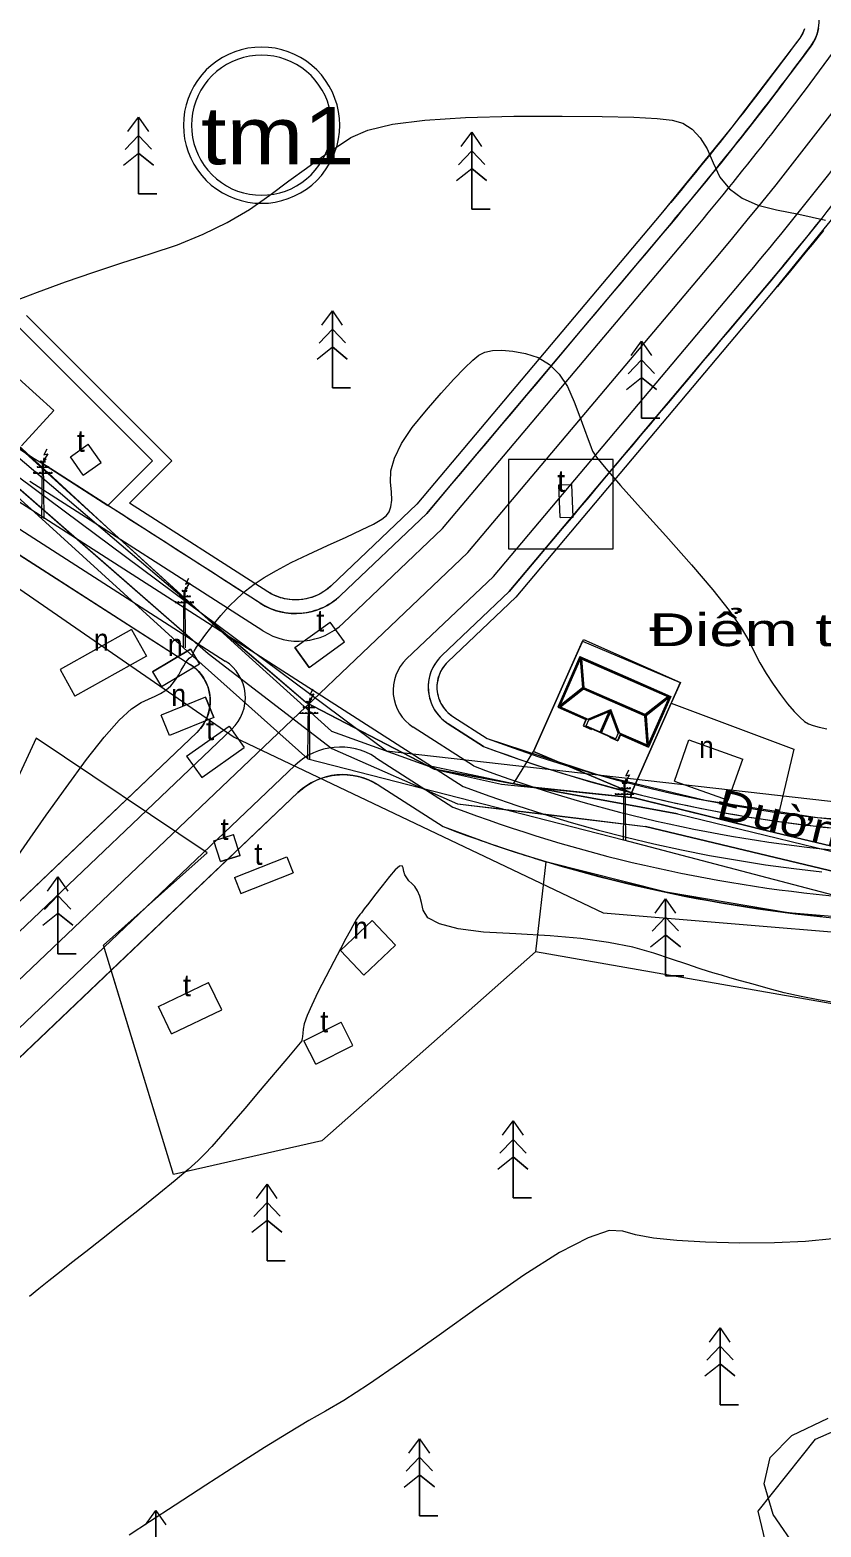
# Model space of a CAD drawing. Header units: metres. Extents: x 532950 to 537618, y 1849954 to 1853119.
# Drawn here: x 535056.1 to 535237.7, y 1850868.3 to 1851212.1 of the extents above; entities that cross this region are included whole.
import ezdxf

# ---------------------------------------------------------------- set-up
doc = ezdxf.new("R2010")
doc.units = ezdxf.units.M
doc.header["$LTSCALE"] = 3.1
for name, color, linetype, lineweight in [('11', 7, 'Continuous', 13), ('4', 7, 'Continuous', 13), ('46', 7, 'Continuous', 13), ('48', 7, 'Continuous', 13), ('50', 7, 'Continuous', 13), ('52', 7, 'Continuous', 13), ('53', 7, 'Continuous', 13), ('55', 7, 'Continuous', 13), ('58', 7, 'Continuous', 13), ('9', 7, 'Continuous', 13)]:
    doc.layers.add(name, color=color, linetype=linetype, lineweight=lineweight)

msp = doc.modelspace()

# ---------------------------------------------------------------- linework, layer by layer
at = {"layer": '11'}
for points in [[(534823.39, 1850833.58), (534838.91, 1850839.19), (534854.22, 1850845.33), (534869.33, 1850851.97), (534884.2, 1850859.12), (534898.83, 1850866.77), (534913.19, 1850874.9), (534927.26, 1850883.51), (534941.05, 1850892.59), (534954.51, 1850902.12), (534967.65, 1850912.1), (535156.65, 1851092.1), (535214.08, 1851160.32), (535217.45, 1851164.34), (535220.78, 1851168.38), (535224.09, 1851172.44), (535227.37, 1851176.53), (535230.62, 1851180.63), (535233.85, 1851184.76), (535237.05, 1851188.9), (535240.22, 1851193.07)], [(535053.34, 1851103.96), (535155.57, 1851038.37), (535161.69, 1851036.12), (535167.86, 1851033.99), (535174.08, 1851031.98), (535180.33, 1851030.1), (535186.61, 1851028.34), (535192.93, 1851026.7), (535199.28, 1851025.19), (535205.66, 1851023.81), (535212.07, 1851022.55)], [(535212.07, 1851022.55), (535218.5, 1851021.42), (535224.95, 1851020.41), (535231.42, 1851019.54), (535237.91, 1851018.79)]]:
    msp.add_lwpolyline(points, dxfattribs=at)
at = {"layer": '4'}
for points in [[(535233.89, 1851212.38), (535233.69, 1851211.8), (535233.45, 1851211.25), (535233.16, 1851210.72), (535232.82, 1851210.22), (535217.21, 1851189.74), (535200.94, 1851169.77), (535144.88, 1851103.18), (535125.25, 1851084.48), (535124.46, 1851083.79), (535123.6, 1851083.17), (535122.7, 1851082.63), (535121.75, 1851082.18), (535120.77, 1851081.8), (535119.76, 1851081.52), (535118.72, 1851081.33), (535117.67, 1851081.23), (535116.62, 1851081.22), (535115.57, 1851081.31), (535114.54, 1851081.49), (535113.52, 1851081.76), (535112.53, 1851082.12), (535111.58, 1851082.56), (535110.67, 1851083.09), (535078.98, 1851103.42), (535088.7, 1851113.14), (535055.34, 1851146.5)], [(535233.82, 1851212.16), (535233.67, 1851211.75), (535233.49, 1851211.34), (535233.29, 1851210.96), (535233.07, 1851210.58), (535232.82, 1851210.22), (535231.77, 1851208.79), (535230.71, 1851207.36), (535229.64, 1851205.94), (535228.58, 1851204.52), (535227.51, 1851203.1), (535226.44, 1851201.68), (535225.37, 1851200.27), (535224.29, 1851198.86), (535223.21, 1851197.45), (535222.12, 1851196.04), (535221.04, 1851194.63)], [(535221.04, 1851194.63), (535219.95, 1851193.23), (535218.85, 1851191.83), (535217.76, 1851190.43), (535216.66, 1851189.04), (535215.55, 1851187.65), (535214.45, 1851186.26), (535213.34, 1851184.87), (535212.23, 1851183.48), (535211.11, 1851182.1), (535209.99, 1851180.72), (535208.87, 1851179.34), (535207.75, 1851177.97), (535206.62, 1851176.59), (535205.49, 1851175.22), (535204.36, 1851173.86), (535203.22, 1851172.49), (535202.08, 1851171.13), (535200.94, 1851169.77), (535144.88, 1851103.18), (535125.25, 1851084.48), (535124.85, 1851084.12), (535124.43, 1851083.77), (535123.99, 1851083.44), (535123.54, 1851083.13), (535123.08, 1851082.85), (535122.61, 1851082.58), (535122.12, 1851082.34), (535121.62, 1851082.12), (535121.11, 1851081.92), (535120.6, 1851081.75), (535120.07, 1851081.6), (535119.54, 1851081.47), (535119.01, 1851081.37), (535118.47, 1851081.3), (535117.93, 1851081.24), (535117.38, 1851081.22), (535116.84, 1851081.21), (535116.3, 1851081.24), (535115.75, 1851081.29), (535115.21, 1851081.36), (535114.68, 1851081.46), (535114.15, 1851081.58), (535113.62, 1851081.72), (535113.11, 1851081.89), (535112.6, 1851082.09), (535112.1, 1851082.31), (535111.61, 1851082.55), (535111.13, 1851082.81), (535110.67, 1851083.09), (535078.98, 1851103.42), (535088.7, 1851113.14), (535055.34, 1851146.5)], [(535245.35, 1851175.05), (535226.36, 1851151.61), (535167.6, 1851081.81), (535152.01, 1851066.97), (535151.53, 1851066.47), (535151.1, 1851065.94), (535150.71, 1851065.36), (535150.38, 1851064.76), (535150.1, 1851064.13), (535149.87, 1851063.48), (535149.7, 1851062.81), (535149.59, 1851062.13), (535149.53, 1851061.45), (535149.54, 1851060.76), (535149.6, 1851060.07), (535149.73, 1851059.39), (535149.91, 1851058.73), (535150.15, 1851058.08), (535150.44, 1851057.46), (535150.79, 1851056.86), (535151.19, 1851056.3), (535151.63, 1851055.77), (535152.12, 1851055.28), (535152.64, 1851054.84), (535153.21, 1851054.44), (535161.09, 1851049.38), (535185.82, 1851041.27), (535211.12, 1851035.2), (535236.84, 1851031.23), (535262.8, 1851029.37)], [(535238.25, 1851166.07), (535236.94, 1851164.45), (535235.63, 1851162.83), (535234.32, 1851161.22), (535233, 1851159.61), (535231.68, 1851158), (535230.36, 1851156.4), (535229.03, 1851154.8), (535227.69, 1851153.2), (535226.36, 1851151.61), (535167.6, 1851081.81), (535152.01, 1851066.97), (535151.66, 1851066.61), (535151.33, 1851066.24), (535151.03, 1851065.84), (535150.75, 1851065.43), (535150.5, 1851064.99), (535150.27, 1851064.55), (535150.08, 1851064.09), (535149.91, 1851063.62), (535149.77, 1851063.14)], [(535149.77, 1851063.14), (535149.67, 1851062.65), (535149.59, 1851062.16), (535149.54, 1851061.66), (535149.53, 1851061.16), (535149.54, 1851060.66), (535149.59, 1851060.17), (535149.67, 1851059.67), (535149.78, 1851059.19), (535149.92, 1851058.71), (535150.09, 1851058.24), (535150.29, 1851057.78), (535150.51, 1851057.33), (535150.76, 1851056.9), (535151.04, 1851056.49), (535151.35, 1851056.09), (535151.68, 1851055.72), (535152.03, 1851055.36), (535152.4, 1851055.03), (535152.8, 1851054.72), (535153.21, 1851054.44), (535161.09, 1851049.38), (535167, 1851047.24), (535172.95, 1851045.21), (535178.93, 1851043.3), (535184.95, 1851041.51), (535191.01, 1851039.84), (535197.1, 1851038.29), (535203.22, 1851036.86), (535209.36, 1851035.55), (535215.53, 1851034.36), (535221.73, 1851033.3), (535227.94, 1851032.36), (535234.17, 1851031.54), (535240.41, 1851030.84)]]:
    msp.add_lwpolyline(points, dxfattribs=at)
at = {"layer": '46'}
for points in [[(535258.51, 1851007.01), (535230.16, 1851009.36), (535202.12, 1851014.08), (535174.56, 1851021.11), (535172.13, 1851000.4)], [(535172.13, 1851000.4), (535123.09, 1850957), (535089.02, 1850949.25), (535074.77, 1850996.17), (534976.18, 1850902.27), (534948.26, 1850881.77), (534919.01, 1850863.24), (534918.27, 1850862.76), (534917.57, 1850862.22), (534916.93, 1850861.62), (534916.34, 1850860.97), (534915.81, 1850860.26), (534915.35, 1850859.52), (534914.95, 1850858.73), (534914.62, 1850857.92), (534914.37, 1850857.07), (534914.19, 1850856.21), (534914.09, 1850855.34), (534914.07, 1850854.46), (534914.12, 1850853.58), (534914.25, 1850852.71), (534914.45, 1850851.85), (534914.73, 1850851.02)]]:
    msp.add_lwpolyline(points, dxfattribs=at)
at = {"layer": '48'}
msp.add_lwpolyline([(536135.62, 1851789.72), (535515.37, 1851926.72), (535258.5, 1851965.9), (535022.43, 1852017.88), (534680.95, 1852158.73), (534430.5, 1852265), (534355.97, 1852086.4), (534346.16, 1851984.65), (534462.32, 1851750.84), (534498.61, 1851623.52), (534531.7, 1851526.54), (534597.02, 1851432.26), (534785.89, 1851296.54), (534919.77, 1851224.01), (534977.2, 1851164.91), (535024.78, 1851103.67), (535103, 1851049.67), (535187.68, 1851009.38), (535275.9, 1851002), (535384.77, 1851022.15), (535615.71, 1851282.83), (535719.74, 1851373.89), (535864.1, 1851423.04), (536000.85, 1851463.59)], dxfattribs=at)
at = {"layer": '50'}
for points in [[(535058.72, 1851112.69), (535074, 1851102.88), (535084.26, 1851113.14), (535053.23, 1851144.17), (535038.32, 1851128.68), (535044.64, 1851124.34), (535054.69, 1851115.22), (535056.69, 1851113.93)], [(535150.93, 1851029.17), (535162.67, 1851024.93), (535174.56, 1851021.11), (535172.13, 1851000.4), (535123.09, 1850957), (535089.02, 1850949.25), (535074.77, 1850996.17), (535117.6, 1851036.96), (535118.6, 1851037.83), (535119.68, 1851038.61), (535120.82, 1851039.3), (535122.02, 1851039.88), (535123.27, 1851040.35), (535124.55, 1851040.71), (535125.86, 1851040.95), (535127.18, 1851041.08), (535128.51, 1851041.09), (535129.84, 1851040.98), (535131.15, 1851040.75), (535132.44, 1851040.41), (535133.69, 1851039.95), (535134.89, 1851039.39), (535136.04, 1851038.72)]]:
    msp.add_lwpolyline(points, close=True, dxfattribs=at)
msp.add_lwpolyline([(535047.94, 1851095.24), (535092.89, 1851066.41), (535093.59, 1851065.91), (535094.25, 1851065.36), (535094.86, 1851064.75), (535095.41, 1851064.09), (535095.91, 1851063.38), (535096.34, 1851062.64), (535096.71, 1851061.86), (535097.01, 1851061.05), (535097.24, 1851060.22), (535097.39, 1851059.37), (535097.47, 1851058.51), (535097.48, 1851057.65), (535097.41, 1851056.79), (535097.27, 1851055.94), (535097.06, 1851055.11), (535096.78, 1851054.3), (535096.43, 1851053.51), (535096.01, 1851052.76), (535095.52, 1851052.04), (535094.98, 1851051.37), (535094.38, 1851050.75), (535078.36, 1851035.49), (534984.17, 1850945.79)], dxfattribs=at)
at = {"layer": '52'}
for p, q in [((535150.82, 1851097.59), (535207.17, 1851164.53)), ((535109.58, 1851074.12), (535056.1, 1851108.43)), ((535050.58, 1851099.5), (535100.95, 1851067.18)), ((535128.02, 1851075.88), (535150.82, 1851097.59)), ((534962.41, 1850918.16), (535102.44, 1851051.52)), ((535157.94, 1851043.09), (535144.07, 1851051.99)), ((535135.44, 1851045.05), (535153.19, 1851033.66)), ((534972.9, 1850906.05), (535117, 1851043.29))]:
    msp.add_line(p, q, dxfattribs=at)
msp.add_lwpolyline([(535142.57, 1851067.65), (535162.49, 1851086.61), (535221, 1851156.11)], dxfattribs=at)
for centre, radius, start, end in [((534591.35, 1851682.98), 805, 319.90607, 324.01268), ((534612.83, 1851668.13), 795, 319.90607, 324.41274), ((535117.68, 1851086.74), 15, 237.3167, 313.6028), ((535149.47, 1851060.41), 10, 133.6028, 237.3167), ((535095.55, 1851058.76), 10, 313.6028, 57.3167), ((535127.34, 1851032.42), 15, 57.3167, 133.6028), ((535272.46, 1851346.89), 324.67, 249.3456, 282.3306), ((535272.46, 1851346.89), 335.17, 249.155, 280.5218)]:
    msp.add_arc(centre, radius, start, end, dxfattribs=at)
at = {"layer": '53'}
for p, q in [((535147.17, 1851101.02), (535203.34, 1851167.75)), ((535108.97, 1851080.45), (535058.72, 1851112.69)), ((535127.42, 1851082.21), (535147.17, 1851101.02)), ((535047.94, 1851095.24), (535092.89, 1851066.41)), ((534959.14, 1850921.95), (535094.38, 1851050.75)), ((535160.19, 1851047.58), (535152.13, 1851052.76)), ((534976.18, 1850902.27), (535117.6, 1851036.96)), ((535136.04, 1851038.72), (535150.93, 1851029.17))]:
    msp.add_line(p, q, dxfattribs=at)
for points in [[(535237.99, 1851168.94), (535236.69, 1851167.32), (535235.39, 1851165.71), (535234.08, 1851164.09), (535232.77, 1851162.48), (535231.46, 1851160.88), (535230.14, 1851159.27), (535228.82, 1851157.67), (535227.49, 1851156.08), (535226.16, 1851154.48), (535224.83, 1851152.89), (535222.82, 1851150.52), (535220.8, 1851148.11), (535218.78, 1851145.71), (535216.75, 1851143.3), (535214.73, 1851140.9), (535212.7, 1851138.49), (535210.68, 1851136.09), (535208.65, 1851133.68), (535206.63, 1851131.28), (535204.6, 1851128.87), (535202.58, 1851126.47)], [(535150.63, 1851068.42), (535166.14, 1851083.18), (535224.83, 1851152.89)], [(535202.58, 1851126.47), (535200.56, 1851124.06), (535198.53, 1851121.66), (535196.51, 1851119.25), (535194.48, 1851116.85), (535192.46, 1851114.45), (535190.43, 1851112.04), (535188.41, 1851109.64), (535186.38, 1851107.23), (535184.36, 1851104.83), (535182.33, 1851102.42), (535180.31, 1851100.02), (535178.29, 1851097.61), (535176.26, 1851095.21), (535174.24, 1851092.8), (535172.21, 1851090.4), (535170.19, 1851087.99), (535168.16, 1851085.59), (535166.14, 1851083.18), (535150.63, 1851068.42), (535150.19, 1851067.97), (535149.78, 1851067.5), (535149.4, 1851067.01), (535149.06, 1851066.49), (535148.74, 1851065.95), (535148.46, 1851065.39), (535148.22, 1851064.82), (535148.01, 1851064.23), (535147.83, 1851063.63), (535147.7, 1851063.02), (535147.6, 1851062.4), (535147.55, 1851061.78), (535147.53, 1851061.16), (535147.55, 1851060.53), (535147.61, 1851059.91), (535147.71, 1851059.3), (535147.84, 1851058.69), (535148.02, 1851058.09), (535148.23, 1851057.5), (535148.47, 1851056.93), (535148.76, 1851056.37), (535149.07, 1851055.83), (535149.42, 1851055.32), (535149.8, 1851054.82), (535150.22, 1851054.35), (535150.66, 1851053.91), (535151.12, 1851053.5), (535151.61, 1851053.11), (535152.13, 1851052.76), (535160.19, 1851047.58), (535166.14, 1851045.42), (535172.13, 1851043.37), (535178.16, 1851041.45), (535184.23, 1851039.64), (535190.33, 1851037.95), (535196.46, 1851036.39), (535202.63, 1851034.94), (535208.82, 1851033.62), (535215.03, 1851032.42), (535221.27, 1851031.35), (535227.53, 1851030.4), (535233.8, 1851029.57), (535240.09, 1851028.87)]]:
    msp.add_lwpolyline(points, dxfattribs=at)
for centre, radius, start, end in [((535227.3, 1851214.29), 10, 323.61, 69.5885), ((534591.35, 1851682.98), 800, 319.90607, 323.61004), ((534612.83, 1851668.13), 800, 319.90607, 324.21662), ((535104.47, 1851189.9), 89.75, 208.1625, 239.3559), ((535117.07, 1851093.07), 15, 237.3167, 313.6028), ((535157.53, 1851061.18), 10, 133.6028, 237.3167), ((535087.49, 1851057.99), 10, 313.6028, 57.3167), ((535272.46, 1851346.89), 319.67, 249.4397, 282.3431), ((535127.94, 1851026.1), 15, 57.3167, 133.6028), ((535272.46, 1851346.89), 340.17, 249.0674, 280.0876)]:
    msp.add_arc(centre, radius, start, end, dxfattribs=at)
at = {"layer": '55'}
for p, q in [((535081.02, 1851192.09), (535081.02, 1851174.42)), ((535077.96, 1851184.65), (535081.02, 1851187.85)), ((535084, 1851184.71), (535081.02, 1851187.85)), ((535157.52, 1851188.59), (535157.52, 1851170.92)), ((535077.54, 1851181.02), (535081.02, 1851183.8)), ((535084.43, 1851181.03), (535081.02, 1851183.8)), ((535154.46, 1851181.15), (535157.52, 1851184.35)), ((535160.5, 1851181.21), (535157.52, 1851184.35)), ((535154.04, 1851177.52), (535157.52, 1851180.3)), ((535160.93, 1851177.53), (535157.52, 1851180.3)), ((535081.02, 1851174.42), (535085.22, 1851174.42)), ((535157.52, 1851170.92), (535161.72, 1851170.92)), ((535125.52, 1851147.59), (535125.52, 1851129.92)), ((535122.46, 1851140.15), (535125.52, 1851143.35)), ((535128.5, 1851140.21), (535125.52, 1851143.35)), ((535196.52, 1851140.59), (535196.52, 1851122.92)), ((535122.04, 1851136.52), (535125.52, 1851139.3)), ((535128.93, 1851136.53), (535125.52, 1851139.3)), ((535193.46, 1851133.15), (535196.52, 1851136.35)), ((535199.5, 1851133.21), (535196.52, 1851136.35)), ((535061.55, 1851124.7), (535053.49, 1851132.06)), ((535125.52, 1851129.92), (535129.72, 1851129.92)), ((535193.04, 1851129.52), (535196.52, 1851132.3)), ((535199.93, 1851129.53), (535196.52, 1851132.3)), ((535054.13, 1851116.58), (535061.55, 1851124.7)), ((535196.52, 1851122.92), (535200.72, 1851122.92)), ((535065.38, 1851114.1), (535069.47, 1851116.97)), ((535072.44, 1851112.73), (535069.47, 1851116.97)), ((535058.55, 1851112.9), (535059.63, 1851112.9)), ((535059.24, 1851113.22), (535059.39, 1851113.83)), ((535068.35, 1851109.86), (535065.38, 1851114.1)), ((535068.35, 1851109.86), (535065.38, 1851114.1)), ((535068.35, 1851109.86), (535072.44, 1851112.73)), ((535056.92, 1851110.32), (535061.2, 1851110.32)), ((535057.73, 1851111.66), (535060.44, 1851111.66)), ((535177.53, 1851107.63), (535180.53, 1851107.74)), ((535177.79, 1851100.15), (535177.53, 1851107.63)), ((535180.79, 1851100.25), (535180.53, 1851107.74)), ((535091.33, 1851070.18), (535058.82, 1851099.85)), ((535177.79, 1851100.15), (535180.79, 1851100.25)), ((535090.24, 1851081.99), (535092.96, 1851081.99)), ((535091.06, 1851083.23), (535092.14, 1851083.23)), ((535091.75, 1851083.55), (535091.9, 1851084.16)), ((535089.43, 1851080.65), (535093.71, 1851080.65)), ((535079.44, 1851074.44), (535063.01, 1851065.25)), ((535079.44, 1851074.44), (535063.01, 1851065.25)), ((535079.44, 1851074.44), (535082.86, 1851068.33)), ((535116.92, 1851070.27), (535125.04, 1851076.12)), ((535128.31, 1851071.57), (535125.04, 1851076.12)), ((535120.2, 1851065.73), (535128.31, 1851071.57)), ((535182.92, 1851071.74), (535171.7, 1851046.43)), ((535082.86, 1851068.33), (535066.43, 1851059.14)), ((535084.23, 1851064.71), (535092.98, 1851069.92)), ((535092.98, 1851069.92), (535084.23, 1851064.71)), ((535091.33, 1851070.18), (535119.87, 1851044.72)), ((535092.98, 1851069.92), (535095.03, 1851066.49)), ((535097.03, 1851068.93), (535125.37, 1851047.07)), ((535116.92, 1851070.27), (535120.2, 1851065.73)), ((535120.2, 1851065.73), (535116.92, 1851070.27)), ((535182.35, 1851068.2), (535177.25, 1851056.56)), ((535182.39, 1851068.1), (535177.36, 1851056.6)), ((535182.51, 1851067.79), (535177.66, 1851056.72)), ((535182.35, 1851068.2), (535192.78, 1851063.64)), ((535182.39, 1851068.1), (535192.75, 1851063.57)), ((535182.43, 1851067.62), (535182.95, 1851061)), ((535182.55, 1851067.77), (535183.14, 1851060.92)), ((535182.73, 1851067.69), (535183.27, 1851061.03)), ((535063.01, 1851065.25), (535066.43, 1851059.14)), ((535084.23, 1851064.71), (535086.28, 1851061.27)), ((535095.03, 1851066.49), (535086.28, 1851061.27)), ((535183.14, 1851060.92), (535177.7, 1851056.7)), ((535182.95, 1851061), (535177.74, 1851056.89)), ((535183.14, 1851060.75), (535177.89, 1851056.62)), ((535197.33, 1851054.71), (535183.14, 1851060.92)), ((535197.2, 1851054.6), (535183.14, 1851060.75)), ((535197.33, 1851054.88), (535183.27, 1851061.03)), ((535192.75, 1851063.57), (535203.11, 1851059.03)), ((535192.78, 1851063.64), (535203.22, 1851059.07)), ((535096.41, 1851058.88), (535086.21, 1851054.76)), ((535096.41, 1851058.88), (535098.31, 1851054.19)), ((535098.31, 1851054.19), (535096.41, 1851058.88)), ((535119.6, 1851057.78), (535120.68, 1851057.78)), ((535120.29, 1851058.09), (535120.44, 1851058.7)), ((535202.58, 1851059.01), (535197.33, 1851054.88)), ((535202.77, 1851058.93), (535197.33, 1851054.71)), ((535202.73, 1851058.74), (535197.52, 1851054.63)), ((535202.81, 1851058.91), (535197.96, 1851047.84)), ((535203.11, 1851059.03), (535198.08, 1851047.53)), ((535203.22, 1851059.07), (535198.12, 1851047.43)), ((535088.11, 1851050.07), (535086.21, 1851054.76)), ((535098.31, 1851054.19), (535088.11, 1851050.07)), ((535117.97, 1851055.2), (535122.25, 1851055.2)), ((535118.78, 1851056.53), (535121.5, 1851056.53)), ((535177.25, 1851056.56), (535183.71, 1851053.73)), ((535177.36, 1851056.6), (535183.82, 1851053.77)), ((535177.66, 1851056.72), (535184.41, 1851053.77)), ((535183.82, 1851053.77), (535183.19, 1851052.35)), ((535184.41, 1851053.77), (535183.72, 1851052.21)), ((535184.2, 1851053.86), (535189.48, 1851056.08)), ((535184.32, 1851053.57), (535189.09, 1851055.58)), ((535184.41, 1851053.77), (535189.38, 1851055.86)), ((535187.02, 1851050.85), (535189.09, 1851055.58)), ((535187.13, 1851050.72), (535189.38, 1851055.86)), ((535187.3, 1851050.73), (535189.37, 1851055.46)), ((535191.13, 1851050.59), (535189.37, 1851055.46)), ((535191.22, 1851050.79), (535189.38, 1851055.86)), ((535191.42, 1851050.7), (535189.48, 1851056.08)), ((535197.2, 1851054.6), (535197.74, 1851047.94)), ((535197.33, 1851054.71), (535197.92, 1851047.86)), ((535197.52, 1851054.63), (535198.04, 1851048.01)), ((535092.06, 1851045.3), (535101.82, 1851052.2)), ((535092.06, 1851045.3), (535101.82, 1851052.2)), ((535101.82, 1851052.2), (535105.29, 1851047.3)), ((535183.71, 1851053.73), (535183.09, 1851052.31)), ((535183.09, 1851052.31), (535185.01, 1851051.47)), ((535183.19, 1851052.35), (535184.97, 1851051.58)), ((535183.72, 1851052.21), (535190.54, 1851049.23)), ((535183.75, 1851052.28), (535190.57, 1851049.3)), ((535185, 1851051.65), (535184.97, 1851051.58)), ((535185.07, 1851051.62), (535185.01, 1851051.47)), ((535191.22, 1851050.79), (535190.54, 1851049.23)), ((535191.62, 1851050.36), (535191, 1851048.94)), ((535191.22, 1851050.79), (535197.96, 1851047.84)), ((535191.62, 1851050.36), (535198.08, 1851047.53)), ((535095.52, 1851040.4), (535105.29, 1851047.3)), ((535189.19, 1851049.82), (535189.13, 1851049.67)), ((535189.13, 1851049.67), (535191.04, 1851048.84)), ((535189.26, 1851049.79), (535189.23, 1851049.71)), ((535189.23, 1851049.71), (535191, 1851048.94)), ((535191.66, 1851050.26), (535191.04, 1851048.84)), ((535191.66, 1851050.26), (535198.12, 1851047.43)), ((535204.03, 1851039.63), (535207.39, 1851049.05)), ((535207.39, 1851049.05), (535219.76, 1851044.63)), ((535092.06, 1851045.3), (535095.52, 1851040.4)), ((535119.87, 1851044.72), (535192.35, 1851026.12)), ((535171.73, 1851046.42), (535194.18, 1851036.9)), ((535216.4, 1851035.22), (535219.76, 1851044.63)), ((535192.77, 1851039.49), (535192.93, 1851040.1)), ((535190.46, 1851036.59), (535194.74, 1851036.59)), ((535191.27, 1851037.93), (535193.98, 1851037.93)), ((535192.08, 1851039.17), (535193.17, 1851039.17)), ((535204.03, 1851039.63), (535216.4, 1851035.22)), ((535204.03, 1851039.63), (535216.4, 1851035.22)), ((535154.21, 1851034.38), (535197.43, 1851029.21)), ((535098.34, 1851025.89), (535102.84, 1851027.32)), ((535104.36, 1851022.55), (535102.84, 1851027.32)), ((535099.86, 1851021.12), (535098.34, 1851025.89)), ((535104.36, 1851022.55), (535099.86, 1851021.12)), ((535099.86, 1851021.12), (535104.36, 1851022.55)), ((535103.03, 1851017.5), (535115.04, 1851022.23)), ((535103.03, 1851017.5), (535115.04, 1851022.23)), ((535115.04, 1851022.23), (535116.51, 1851018.51)), ((535062.52, 1851017.59), (535062.52, 1850999.92)), ((535103.03, 1851017.5), (535104.49, 1851013.78)), ((535104.49, 1851013.78), (535116.51, 1851018.51)), ((535059.46, 1851010.15), (535062.52, 1851013.35)), ((535065.5, 1851010.21), (535062.52, 1851013.35)), ((535202.02, 1851012.59), (535202.02, 1850994.92)), ((535059.04, 1851006.52), (535062.52, 1851009.3)), ((535065.93, 1851006.53), (535062.52, 1851009.3)), ((535127.41, 1851000.73), (535134.68, 1851007.59)), ((535134.68, 1851007.59), (535140.03, 1851001.91)), ((535140.03, 1851001.91), (535134.68, 1851007.59)), ((535198.96, 1851005.15), (535202.02, 1851008.35)), ((535205, 1851005.21), (535202.02, 1851008.35)), ((535198.54, 1851001.52), (535202.02, 1851004.3)), ((535205.43, 1851001.53), (535202.02, 1851004.3)), ((535062.52, 1850999.92), (535066.72, 1850999.92)), ((535132.76, 1850995.05), (535127.41, 1851000.73)), ((535132.76, 1850995.05), (535140.03, 1851001.91)), ((535085.59, 1850987.86), (535097.1, 1850993.38)), ((535100.12, 1850987.07), (535097.1, 1850993.38)), ((535202.02, 1850994.92), (535206.22, 1850994.92)), ((535088.61, 1850981.55), (535085.59, 1850987.86)), ((535088.61, 1850981.55), (535100.12, 1850987.07)), ((535119, 1850979.96), (535127.52, 1850984.25)), ((535130.22, 1850978.9), (535127.52, 1850984.25)), ((535121.7, 1850974.6), (535119, 1850979.96)), ((535121.7, 1850974.6), (535130.22, 1850978.9)), ((535167.02, 1850961.59), (535167.02, 1850943.92)), ((535163.96, 1850954.15), (535167.02, 1850957.35)), ((535170, 1850954.21), (535167.02, 1850957.35)), ((535163.54, 1850950.52), (535167.02, 1850953.3)), ((535170.43, 1850950.53), (535167.02, 1850953.3)), ((535110.52, 1850947.09), (535110.52, 1850929.42)), ((535167.02, 1850943.92), (535171.22, 1850943.92)), ((535107.46, 1850939.65), (535110.52, 1850942.85)), ((535113.5, 1850939.71), (535110.52, 1850942.85)), ((535107.04, 1850936.02), (535110.52, 1850938.8)), ((535113.93, 1850936.03), (535110.52, 1850938.8)), ((535110.52, 1850929.42), (535114.72, 1850929.42)), ((535214.52, 1850914.09), (535214.52, 1850896.42)), ((535211.46, 1850906.65), (535214.52, 1850909.85)), ((535217.5, 1850906.71), (535214.52, 1850909.85)), ((535211.04, 1850903.02), (535214.52, 1850905.8)), ((535217.93, 1850903.03), (535214.52, 1850905.8)), ((535214.52, 1850896.42), (535218.72, 1850896.42)), ((535145.52, 1850888.59), (535145.52, 1850870.92)), ((535142.46, 1850881.15), (535145.52, 1850884.35)), ((535148.5, 1850881.21), (535145.52, 1850884.35)), ((535142.04, 1850877.52), (535145.52, 1850880.3)), ((535148.93, 1850877.53), (535145.52, 1850880.3)), ((535085.02, 1850872.09), (535085.02, 1850854.42)), ((535145.52, 1850870.92), (535149.72, 1850870.92))]:
    msp.add_line(p, q, dxfattribs=at)
for points in [[(534435.03, 1852302.36), (534325.72, 1852049.19), (534353.84, 1851932.14), (534451.76, 1851760.49), (534494.46, 1851609.32), (534521.83, 1851454.43), (534874.06, 1851297.73), (534980.01, 1851227.29), (535025.25, 1851130.42), (535137.96, 1851046.53), (535351.9, 1851022.3), (535580.64, 1851242.44), (535635.18, 1851288.02), (535713.41, 1851370.26), (536002.4, 1851411.83), (536158.14, 1851571.22), (536125.75, 1851798.92), (536134.25, 1851845.92), (534499.31, 1852312.5)], [(535058.61, 1851112.91), (535058.61, 1851113.11), (535058.7, 1851113.11), (535058.7, 1851112.91)], [(535059.45, 1851112.91), (535059.45, 1851113.11), (535059.54, 1851113.11), (535059.54, 1851112.91)], [(535165.98, 1851107.92), (535165.98, 1851092.92), (535189.98, 1851092.92), (535189.98, 1851113.42), (535165.98, 1851113.42)], [(535057, 1851110.32), (535057, 1851110.52), (535057.09, 1851110.52), (535057.09, 1851110.32)], [(535057.59, 1851110.32), (535057.59, 1851110.52), (535057.68, 1851110.52), (535057.68, 1851110.32)], [(535057.81, 1851111.66), (535057.81, 1851111.86), (535057.9, 1851111.86), (535057.9, 1851111.66)], [(535058.4, 1851111.66), (535058.4, 1851111.86), (535058.49, 1851111.86), (535058.49, 1851111.66)], [(535058.4, 1851110.32), (535058.4, 1851110.52), (535058.49, 1851110.52), (535058.49, 1851110.32)], [(535059.66, 1851111.67), (535059.66, 1851111.87), (535059.75, 1851111.87), (535059.75, 1851111.67)], [(535059.66, 1851110.33), (535059.66, 1851110.53), (535059.75, 1851110.53), (535059.75, 1851110.33)], [(535060.25, 1851111.66), (535060.25, 1851111.86), (535060.34, 1851111.86), (535060.34, 1851111.66)], [(535060.41, 1851110.33), (535060.41, 1851110.53), (535060.5, 1851110.53), (535060.5, 1851110.33)], [(535061, 1851110.32), (535061, 1851110.52), (535061.09, 1851110.52), (535061.09, 1851110.32)], [(535090.32, 1851081.98), (535090.32, 1851082.18), (535090.41, 1851082.18), (535090.41, 1851081.98)], [(535090.91, 1851081.98), (535090.91, 1851082.18), (535091, 1851082.18), (535091, 1851081.98)], [(535091.12, 1851083.24), (535091.12, 1851083.44), (535091.21, 1851083.44), (535091.21, 1851083.24)], [(535091.96, 1851083.24), (535091.96, 1851083.44), (535092.05, 1851083.44), (535092.05, 1851083.24)], [(535092.17, 1851082), (535092.17, 1851082.2), (535092.26, 1851082.2), (535092.26, 1851082)], [(535092.76, 1851081.98), (535092.76, 1851082.18), (535092.85, 1851082.18), (535092.85, 1851081.98)], [(535089.51, 1851080.65), (535089.51, 1851080.85), (535089.6, 1851080.85), (535089.6, 1851080.65)], [(535090.1, 1851080.65), (535090.1, 1851080.85), (535090.19, 1851080.85), (535090.19, 1851080.65)], [(535090.91, 1851080.65), (535090.91, 1851080.85), (535091, 1851080.85), (535091, 1851080.65)], [(535092.17, 1851080.66), (535092.17, 1851080.86), (535092.26, 1851080.86), (535092.26, 1851080.66)], [(535092.93, 1851080.66), (535092.93, 1851080.86), (535093.01, 1851080.86), (535093.01, 1851080.66)], [(535093.52, 1851080.65), (535093.52, 1851080.85), (535093.6, 1851080.85), (535093.6, 1851080.65)], [(535194.18, 1851036.9), (535194.07, 1851035.87), (535171.42, 1851038.2), (535167.11, 1851039), (535171.73, 1851046.42), (535183.14, 1851072.1), (535205.41, 1851062.24), (535203.3, 1851057.49)], [(535119.66, 1851057.79), (535119.66, 1851057.99), (535119.75, 1851057.99), (535119.75, 1851057.79)], [(535120.5, 1851057.79), (535120.5, 1851057.99), (535120.59, 1851057.99), (535120.59, 1851057.79)], [(535193.98, 1851035.88), (535194.18, 1851036.9), (535203.3, 1851057.49), (535231.48, 1851046.92), (535226.94, 1851027.81), (535212.96, 1851031.26), (535194.82, 1851035.8)], [(535118.05, 1851055.19), (535118.05, 1851055.39), (535118.14, 1851055.39), (535118.14, 1851055.19)], [(535118.64, 1851055.19), (535118.64, 1851055.39), (535118.73, 1851055.39), (535118.73, 1851055.19)], [(535118.86, 1851056.53), (535118.86, 1851056.73), (535118.95, 1851056.73), (535118.95, 1851056.53)], [(535119.45, 1851056.53), (535119.45, 1851056.73), (535119.54, 1851056.73), (535119.54, 1851056.53)], [(535119.45, 1851055.19), (535119.45, 1851055.39), (535119.54, 1851055.39), (535119.54, 1851055.19)], [(535120.71, 1851056.54), (535120.71, 1851056.74), (535120.8, 1851056.74), (535120.8, 1851056.54)], [(535120.71, 1851055.21), (535120.71, 1851055.41), (535120.8, 1851055.41), (535120.8, 1851055.21)], [(535121.3, 1851056.53), (535121.3, 1851056.73), (535121.39, 1851056.73), (535121.39, 1851056.53)], [(535121.46, 1851055.21), (535121.46, 1851055.41), (535121.55, 1851055.41), (535121.55, 1851055.21)], [(535122.05, 1851055.19), (535122.05, 1851055.39), (535122.14, 1851055.39), (535122.14, 1851055.19)], [(535190.53, 1851036.59), (535190.53, 1851036.79), (535190.62, 1851036.79), (535190.62, 1851036.59)], [(535191.12, 1851036.59), (535191.12, 1851036.79), (535191.21, 1851036.79), (535191.21, 1851036.59)], [(535191.35, 1851037.92), (535191.35, 1851038.12), (535191.44, 1851038.12), (535191.44, 1851037.92)], [(535191.94, 1851037.92), (535191.94, 1851038.12), (535192.03, 1851038.12), (535192.03, 1851037.92)], [(535191.94, 1851036.59), (535191.94, 1851036.79), (535192.03, 1851036.79), (535192.03, 1851036.59)], [(535192.15, 1851039.18), (535192.15, 1851039.38), (535192.24, 1851039.38), (535192.24, 1851039.18)], [(535192.98, 1851039.18), (535192.98, 1851039.38), (535193.07, 1851039.38), (535193.07, 1851039.18)], [(535193.2, 1851037.93), (535193.2, 1851038.13), (535193.28, 1851038.13), (535193.28, 1851037.93)], [(535193.2, 1851036.6), (535193.2, 1851036.8), (535193.28, 1851036.8), (535193.28, 1851036.6)], [(535193.79, 1851037.92), (535193.79, 1851038.12), (535193.87, 1851038.12), (535193.87, 1851037.92)], [(535193.95, 1851036.6), (535193.95, 1851036.8), (535194.04, 1851036.8), (535194.04, 1851036.6)], [(535194.54, 1851036.59), (535194.54, 1851036.79), (535194.63, 1851036.79), (535194.63, 1851036.59)]]:
    msp.add_lwpolyline(points, close=True, dxfattribs=at)
for points in [[(534974.05, 1851228.67), (534995.5, 1851189.06), (535015.94, 1851147.12), (535028.65, 1851128.5), (535035.83, 1851122.25), (535097.03, 1851068.93), (535125.37, 1851047.07), (535154.21, 1851034.38), (535175.82, 1851031.84), (535197.43, 1851029.21), (535258.51, 1851014.59)], [(535242.84, 1850988), (535172.13, 1851000.4), (535123.09, 1850957), (535089.02, 1850949.25), (535073.02, 1851001.95), (535096.76, 1851023.14), (535057.53, 1851049.49), (535046.7, 1851026.24), (535043.09, 1850973.02), (534996.63, 1850950.8), (534928.5, 1850923.41), (534874.82, 1850936.33), (534917.15, 1851059.31), (534938.83, 1851087.22), (534987.35, 1851080.58), (535015.74, 1851103.31), (534972.9, 1851156.54), (534930.57, 1851222.68)], [(535119.36, 1851057.76), (535107.46, 1851067.89), (535096.57, 1851077.15), (535071.29, 1851100.17), (535044.64, 1851124.34), (535038.32, 1851128.68), (535028.58, 1851135.39), (535026.82, 1851136.65), (535022.87, 1851140.66), (535016.38, 1851155.37), (534988.16, 1851213.07)], [(535051.4, 1851149.39), (535057.83, 1851151.86), (535064.28, 1851154.22), (535070.74, 1851156.48), (535077.21, 1851158.62), (535083.69, 1851160.66), (535089.98, 1851162.78), (535095.87, 1851165.19), (535101.37, 1851167.89), (535106.47, 1851170.88), (535111.17, 1851174.15), (535115.51, 1851177.41), (535119.55, 1851180.37), (535123.27, 1851183.02), (535126.69, 1851185.36), (535129.79, 1851187.39), (535133.64, 1851189.09), (535139.3, 1851190.43), (535146.78, 1851191.4), (535156.08, 1851192.02), (535167.18, 1851192.28), (535178.25, 1851192.3), (535187.42, 1851192.23), (535194.69, 1851192.05), (535200.07, 1851191.78), (535203.55, 1851191.4), (535205.95, 1851190.66), (535208.09, 1851189.31), (535209.96, 1851187.34), (535211.57, 1851184.76), (535212.91, 1851181.56), (535214.47, 1851178.32), (535216.7, 1851175.62), (535219.61, 1851173.46), (535223.21, 1851171.84), (535227.48, 1851170.76), (535232.6, 1851169.76), (535238.72, 1851168.41)], [(535078.59, 1851188.8), (535081.02, 1851192.09), (535083.29, 1851188.8)], [(535078.59, 1851188.8), (535081.02, 1851192.09), (535083.29, 1851188.8)], [(535085.22, 1851174.42), (535081.02, 1851174.42), (535081.02, 1851192.09)], [(535077.96, 1851184.65), (535081.02, 1851187.85), (535084, 1851184.71)], [(535155.09, 1851185.3), (535157.52, 1851188.59), (535159.79, 1851185.3)], [(535155.09, 1851185.3), (535157.52, 1851188.59), (535159.79, 1851185.3)], [(535161.72, 1851170.92), (535157.52, 1851170.92), (535157.52, 1851188.59)], [(535077.54, 1851181.02), (535081.02, 1851183.8), (535084.43, 1851181.03)], [(535154.46, 1851181.15), (535157.52, 1851184.35), (535160.5, 1851181.21)], [(535154.04, 1851177.52), (535157.52, 1851180.3), (535160.93, 1851177.53)], [(535123.09, 1851144.3), (535125.52, 1851147.59), (535127.79, 1851144.3)], [(535123.09, 1851144.3), (535125.52, 1851147.59), (535127.79, 1851144.3)], [(535129.72, 1851129.92), (535125.52, 1851129.92), (535125.52, 1851147.59)], [(535122.46, 1851140.15), (535125.52, 1851143.35), (535128.5, 1851140.21)], [(535194.09, 1851137.3), (535196.52, 1851140.59), (535198.79, 1851137.3)], [(535194.09, 1851137.3), (535196.52, 1851140.59), (535198.79, 1851137.3)], [(535200.72, 1851122.92), (535196.52, 1851122.92), (535196.52, 1851140.59)], [(535204.74, 1851032.08), (535148.88, 1851042.35), (535119.36, 1851057.76), (535026.95, 1851136.38)], [(535053.38, 1851022.51), (535056.17, 1851026.54), (535059.84, 1851031.76), (535064.4, 1851038.17), (535069.1, 1851044.56), (535073.16, 1851049.7), (535076.6, 1851053.6), (535079.42, 1851056.24), (535081.61, 1851057.64), (535083.35, 1851058.4), (535084.85, 1851059.1), (535086.09, 1851059.76), (535087.08, 1851060.37), (535087.81, 1851060.93), (535088.42, 1851061.52), (535089.03, 1851062.23), (535089.63, 1851063.07), (535090.24, 1851064.01), (535090.84, 1851065.08), (535091.41, 1851066.1), (535091.91, 1851066.9), (535092.32, 1851067.49), (535092.67, 1851067.87), (535092.94, 1851068.04), (535093.15, 1851068.12), (535093.32, 1851068.26), (535093.45, 1851068.44), (535093.53, 1851068.68), (535093.58, 1851068.97), (535093.78, 1851069.48), (535094.33, 1851070.39), (535095.24, 1851071.69), (535096.5, 1851073.38), (535098.12, 1851075.46), (535099.93, 1851077.66), (535101.78, 1851079.69), (535103.67, 1851081.57), (535105.61, 1851083.28), (535107.58, 1851084.82), (535109.85, 1851086.35), (535112.67, 1851088), (535116.03, 1851089.77), (535119.93, 1851091.66), (535124.38, 1851093.67), (535128.71, 1851095.61), (535132.23, 1851097.27), (535134.95, 1851098.64), (535136.87, 1851099.74), (535137.98, 1851100.56), (535138.59, 1851101.41), (535138.98, 1851102.6), (535139.16, 1851104.14), (535139.13, 1851106.02), (535138.88, 1851108.25), (535138.93, 1851110.83), (535139.78, 1851113.78), (535141.42, 1851117.09), (535143.87, 1851120.77), (535147.13, 1851124.82), (535150.53, 1851128.71), (535153.44, 1851131.91), (535155.85, 1851134.43), (535157.76, 1851136.27), (535159.18, 1851137.43)], [(535122.04, 1851136.52), (535125.52, 1851139.3), (535128.93, 1851136.53)], [(535159.18, 1851137.43), (535160.54, 1851138.09), (535162.29, 1851138.46), (535164.42, 1851138.54), (535166.94, 1851138.33), (535169.85, 1851137.82), (535172.79, 1851136.85), (535175.37, 1851135.25), (535177.61, 1851133.03), (535179.51, 1851130.18), (535181.06, 1851126.7), (535182.32, 1851123.22), (535183.38, 1851120.34), (535184.21, 1851118.08), (535184.83, 1851116.43), (535185.23, 1851115.39), (535186.14, 1851114.02), (535188.28, 1851111.39), (535191.65, 1851107.49), (535196.24, 1851102.32), (535202.07, 1851095.89), (535207.98, 1851089.28), (535212.84, 1851083.56), (535216.64, 1851078.75), (535219.4, 1851074.83), (535221.09, 1851071.81), (535222.32, 1851069.26), (535223.67, 1851066.76), (535225.12, 1851064.3), (535226.69, 1851061.88), (535228.38, 1851059.51), (535230.03, 1851057.36), (535231.51, 1851055.61), (535232.81, 1851054.26), (535233.92, 1851053.31), (535234.86, 1851052.75), (535235.89, 1851052.39), (535237.29, 1851052.01), (535239.04, 1851051.61)], [(535193.46, 1851133.15), (535196.52, 1851136.35), (535199.5, 1851133.21)], [(535193.04, 1851129.52), (535196.52, 1851132.3), (535199.93, 1851129.53)], [(535028.65, 1851128.5), (535097.03, 1851068.93), (535125.37, 1851047.07), (535154.21, 1851034.38), (535197.43, 1851029.21)], [(535031.61, 1851124.39), (535058.82, 1851099.85), (535091.33, 1851070.18)], [(535044.64, 1851124.34), (535054.22, 1851115.95), (535075.75, 1851096.06), (535106.46, 1851068.18), (535125.31, 1851051.07), (535150.61, 1851042), (535164.32, 1851038.94), (535194.82, 1851035.8), (535223.84, 1851028.55), (535261.08, 1851019.7)], [(535060.01, 1851115.82), (535059.32, 1851114.53), (535060.22, 1851114.79), (535059.24, 1851113.18), (535059.79, 1851113.63)], [(535058.82, 1851099.85), (535058.97, 1851113.01), (535059.14, 1851113.01), (535059.25, 1851099.85)], [(535092.52, 1851086.15), (535091.84, 1851084.86), (535092.73, 1851085.12), (535091.75, 1851083.51), (535092.3, 1851083.95)], [(535091.33, 1851070.18), (535091.48, 1851083.34), (535091.66, 1851083.34), (535091.76, 1851070.18)], [(535194.18, 1851036.9), (535171.7, 1851046.43), (535182.92, 1851071.74), (535171.7, 1851046.43)], [(535194.18, 1851036.9), (535171.7, 1851046.43), (535182.92, 1851071.74)], [(535182.95, 1851071.73), (535205.4, 1851062.22), (535194.18, 1851036.9)], [(535182.51, 1851067.79), (535192.66, 1851063.35), (535202.81, 1851058.91)], [(535121.06, 1851060.69), (535120.38, 1851059.4), (535121.27, 1851059.66), (535120.29, 1851058.05), (535120.84, 1851058.5)], [(535258.81, 1851020.23), (535226.94, 1851027.81), (535194.82, 1851035.8), (535171.42, 1851038.2), (535167.11, 1851039), (535147.25, 1851043.2), (535119.36, 1851057.76)], [(535119.36, 1851057.76), (535148.88, 1851042.35), (535204.74, 1851032.08)], [(535119.87, 1851044.72), (535120.02, 1851057.88), (535120.2, 1851057.88), (535120.3, 1851044.72)], [(535193.54, 1851042.09), (535192.86, 1851040.79), (535193.76, 1851041.06), (535192.78, 1851039.45), (535193.33, 1851039.89)], [(535192.35, 1851026.12), (535192.51, 1851039.28), (535192.68, 1851039.28), (535192.79, 1851026.12)], [(535204.74, 1851032.08), (535253.78, 1851020.12), (535309.31, 1851021.38)], [(535302.44, 1851017.03), (535258.51, 1851014.59), (535197.43, 1851029.21)], [(535192.35, 1851026.12), (535250.89, 1851010.77), (535297.55, 1850999.18)], [(535199.3, 1851000.08), (535194.48, 1851001.45), (535188.9, 1851002.58), (535182.58, 1851003.47), (535175.5, 1851004.11), (535167.66, 1851004.51), (535160.24, 1851004.95), (535154.41, 1851005.71), (535150.15, 1851006.8), (535147.47, 1851008.21), (535146.37, 1851009.94), (535146.02, 1851011.7), (535145.59, 1851013.2), (535145.07, 1851014.44), (535144.47, 1851015.41), (535143.78, 1851016.12), (535143.11, 1851016.73), (535142.58, 1851017.38), (535142.18, 1851018.09), (535141.91, 1851018.86), (535141.77, 1851019.68), (535141.52, 1851020.19), (535140.91, 1851020.04), (535139.94, 1851019.22), (535138.61, 1851017.74), (535136.92, 1851015.59), (535135.22, 1851013.35), (535133.87, 1851011.57), (535132.85, 1851010.25), (535132.18, 1851009.39), (535131.84, 1851009), (535131.65, 1851008.77), (535131.39, 1851008.39), (535131.06, 1851007.88), (535130.67, 1851007.21), (535130.21, 1851006.41), (535129.57, 1851005.23), (535128.63, 1851003.47), (535127.39, 1851001.12), (535125.85, 1850998.19), (535124.01, 1850994.67), (535122.21, 1850991.13), (535120.78, 1850988.16), (535119.74, 1850985.75), (535119.08, 1850983.91), (535118.8, 1850982.63), (535118.71, 1850981.72), (535118.64, 1850981), (535118.58, 1850980.48), (535118.54, 1850980.15), (535118.51, 1850980), (535118.11, 1850979.51), (535116.96, 1850978.12), (535115.05, 1850975.85), (535112.38, 1850972.68), (535108.96, 1850968.62), (535105.42, 1850964.43), (535102.39, 1850960.88), (535099.87, 1850957.97), (535097.85, 1850955.7), (535096.35, 1850954.07), (535094.75, 1850952.51), (535092.45, 1850950.45), (535089.43, 1850947.89), (535085.7, 1850944.83), (535081.26, 1850941.27), (535076.69, 1850937.65), (535072.56, 1850934.38), (535068.89, 1850931.49), (535065.66, 1850928.96), (535062.88, 1850926.79), (535060.41, 1850924.86), (535058.12, 1850923.03), (535056.01, 1850921.29)], [(535060.09, 1851014.3), (535062.52, 1851017.59), (535064.79, 1851014.3)], [(535060.09, 1851014.3), (535062.52, 1851017.59), (535064.79, 1851014.3)], [(535066.72, 1850999.92), (535062.52, 1850999.92), (535062.52, 1851017.59)], [(535059.46, 1851010.15), (535062.52, 1851013.35), (535065.5, 1851010.21)], [(535199.59, 1851009.3), (535202.02, 1851012.59), (535204.29, 1851009.3)], [(535199.59, 1851009.3), (535202.02, 1851012.59), (535204.29, 1851009.3)], [(535206.22, 1850994.92), (535202.02, 1850994.92), (535202.02, 1851012.59)], [(535059.04, 1851006.52), (535062.52, 1851009.3), (535065.93, 1851006.53)], [(535198.96, 1851005.15), (535202.02, 1851008.35), (535205, 1851005.21)], [(535198.54, 1851001.52), (535202.02, 1851004.3), (535205.43, 1851001.53)], [(535241.12, 1850988.71), (535237.06, 1850989.37), (535233.11, 1850990.13), (535229.27, 1850991), (535225.54, 1850991.98), (535222.11, 1850992.95), (535219.18, 1850993.78), (535216.75, 1850994.47), (535214.82, 1850995.03), (535213.38, 1850995.45), (535211.86, 1850995.92), (535209.7, 1850996.61), (535206.88, 1850997.54), (535203.41, 1850998.69), (535199.3, 1851000.08)], [(535164.59, 1850958.3), (535167.02, 1850961.59), (535169.29, 1850958.3)], [(535164.59, 1850958.3), (535167.02, 1850961.59), (535169.29, 1850958.3)], [(535171.22, 1850943.92), (535167.02, 1850943.92), (535167.02, 1850961.59)], [(535163.96, 1850954.15), (535167.02, 1850957.35), (535170, 1850954.21)], [(535163.54, 1850950.52), (535167.02, 1850953.3), (535170.43, 1850950.53)], [(535108.09, 1850943.8), (535110.52, 1850947.09), (535112.79, 1850943.8)], [(535108.09, 1850943.8), (535110.52, 1850947.09), (535112.79, 1850943.8)], [(535114.72, 1850929.42), (535110.52, 1850929.42), (535110.52, 1850947.09)], [(535107.46, 1850939.65), (535110.52, 1850942.85), (535113.5, 1850939.71)], [(535107.04, 1850936.02), (535110.52, 1850938.8), (535113.93, 1850936.03)], [(535240.35, 1850934.51), (535234.15, 1850933.89), (535227.05, 1850933.57), (535219.04, 1850933.54), (535211.2, 1850933.75), (535204.59, 1850934.13), (535199.22, 1850934.68), (535195.08, 1850935.4), (535192.18, 1850936.3), (535189.04, 1850936.41), (535184.21, 1850934.75), (535177.68, 1850931.33), (535169.45, 1850926.15), (535159.52, 1850919.2), (535149.48, 1850911.97), (535140.91, 1850905.93), (535133.79, 1850901.08), (535128.15, 1850897.42), (535123.97, 1850894.94), (535120.11, 1850892.76), (535115.43, 1850889.97), (535109.93, 1850886.57), (535103.6, 1850882.55), (535096.44, 1850877.93), (535089.44, 1850873.37), (535083.58, 1850869.55), (535078.86, 1850866.46)], [(535212.09, 1850910.8), (535214.52, 1850914.09), (535216.79, 1850910.8)], [(535212.09, 1850910.8), (535214.52, 1850914.09), (535216.79, 1850910.8)], [(535218.72, 1850896.42), (535214.52, 1850896.42), (535214.52, 1850914.09)], [(535211.46, 1850906.65), (535214.52, 1850909.85), (535217.5, 1850906.71)], [(535211.04, 1850903.02), (535214.52, 1850905.8), (535217.93, 1850903.03)], [(535227.67, 1850853.37), (535223.28, 1850871.95), (535236.44, 1850888.51), (535253.31, 1850895.94)], [(535239.66, 1850855.74), (535232.32, 1850863.1), (535226.74, 1850871.2), (535224.65, 1850878.27), (535226.06, 1850884.31), (535230.96, 1850889.32), (535239.36, 1850893.3)], [(535143.09, 1850885.3), (535145.52, 1850888.59), (535147.79, 1850885.3)], [(535143.09, 1850885.3), (535145.52, 1850888.59), (535147.79, 1850885.3)], [(535149.72, 1850870.92), (535145.52, 1850870.92), (535145.52, 1850888.59)], [(535142.46, 1850881.15), (535145.52, 1850884.35), (535148.5, 1850881.21)], [(535142.04, 1850877.52), (535145.52, 1850880.3), (535148.93, 1850877.53)], [(535082.59, 1850868.8), (535085.02, 1850872.09), (535087.29, 1850868.8)], [(535082.59, 1850868.8), (535085.02, 1850872.09), (535087.29, 1850868.8)], [(535089.22, 1850854.42), (535085.02, 1850854.42), (535085.02, 1850872.09)]]:
    msp.add_lwpolyline(points, dxfattribs=at)
at = {"layer": '58'}
for points in [[(535081.24, 1851098.24), (535080.03, 1851099.01), (535078.83, 1851099.79), (535077.62, 1851100.56), (535076.41, 1851101.33), (535075.21, 1851102.11), (535074, 1851102.88), (535084.26, 1851113.14), (535053.23, 1851144.17), (535033.56, 1851160.13), (535023.26, 1851198.55), (535029.76, 1851202.3), (535015.48, 1851237.92), (535007.05, 1851235.66), (534983.57, 1851259.14)], [(535237.12, 1851212.41), (535236.98, 1851211.79), (535236.8, 1851211.18), (535236.59, 1851210.58), (535236.33, 1851210), (535236.04, 1851209.43), (535235.71, 1851208.88), (535235.35, 1851208.36), (535234.29, 1851206.92), (535233.23, 1851205.49), (535232.16, 1851204.06), (535231.09, 1851202.63), (535230.02, 1851201.21), (535228.94, 1851199.79), (535227.86, 1851198.37), (535226.78, 1851196.95), (535225.7, 1851195.53), (535224.61, 1851194.12), (535223.52, 1851192.71)], [(535223.52, 1851192.71), (535222.42, 1851191.3), (535221.33, 1851189.9), (535220.23, 1851188.49), (535219.12, 1851187.09), (535218.01, 1851185.69), (535216.9, 1851184.3), (535215.79, 1851182.91), (535214.67, 1851181.51), (535213.56, 1851180.13), (535212.43, 1851178.74), (535211.31, 1851177.36), (535210.18, 1851175.98), (535209.05, 1851174.6), (535207.91, 1851173.22), (535206.77, 1851171.85), (535205.63, 1851170.48), (535204.49, 1851169.11), (535203.34, 1851167.75), (535201.41, 1851165.44), (535199.47, 1851163.14), (535197.53, 1851160.84), (535195.59, 1851158.54), (535193.66, 1851156.24), (535191.72, 1851153.94), (535189.78, 1851151.64), (535187.85, 1851149.34), (535185.91, 1851147.04), (535183.97, 1851144.74), (535182.03, 1851142.44), (535180.1, 1851140.14), (535178.16, 1851137.84), (535176.22, 1851135.53), (535174.29, 1851133.23), (535172.35, 1851130.93), (535170.41, 1851128.63), (535168.48, 1851126.33), (535166.54, 1851124.03), (535164.6, 1851121.73), (535162.66, 1851119.43), (535160.73, 1851117.13), (535158.79, 1851114.83), (535156.85, 1851112.53), (535154.92, 1851110.23), (535152.98, 1851107.92), (535151.04, 1851105.62), (535149.11, 1851103.32), (535147.17, 1851101.02), (535127.42, 1851082.21), (535126.91, 1851081.75), (535126.38, 1851081.31), (535125.83, 1851080.89), (535125.26, 1851080.5), (535124.67, 1851080.14), (535124.07, 1851079.81), (535123.45, 1851079.5), (535122.82, 1851079.22), (535122.18, 1851078.97), (535121.53, 1851078.75), (535120.87, 1851078.56), (535120.2, 1851078.4), (535119.52, 1851078.27), (535118.84, 1851078.18), (535118.15, 1851078.11), (535117.47, 1851078.08), (535116.78, 1851078.08), (535116.09, 1851078.1), (535115.4, 1851078.17), (535114.72, 1851078.26), (535114.04, 1851078.38), (535113.37, 1851078.54), (535112.71, 1851078.72), (535112.06, 1851078.94), (535111.41, 1851079.18), (535110.78, 1851079.45), (535110.16, 1851079.76), (535109.56, 1851080.09), (535108.97, 1851080.45), (535107.76, 1851081.22), (535106.56, 1851081.99), (535105.35, 1851082.77), (535104.15, 1851083.54), (535102.94, 1851084.32), (535101.74, 1851085.09), (535100.53, 1851085.86), (535099.32, 1851086.64), (535098.12, 1851087.41), (535096.91, 1851088.18), (535095.71, 1851088.96), (535094.5, 1851089.73), (535093.3, 1851090.5), (535092.09, 1851091.28), (535090.88, 1851092.05), (535089.68, 1851092.82), (535088.47, 1851093.6), (535087.27, 1851094.37), (535086.06, 1851095.15), (535084.86, 1851095.92), (535083.65, 1851096.69), (535082.44, 1851097.47), (535081.24, 1851098.24)], [(535047.94, 1851095.24), (535092.89, 1851066.41), (535093.4, 1851066.06), (535093.89, 1851065.67), (535094.36, 1851065.26), (535094.8, 1851064.81), (535095.21, 1851064.35), (535095.59, 1851063.85), (535095.94, 1851063.33), (535096.26, 1851062.8), (535096.54, 1851062.24), (535096.79, 1851061.67), (535097, 1851061.08), (535097.17, 1851060.48), (535097.31, 1851059.87), (535097.41, 1851059.25), (535097.47, 1851058.63), (535097.49, 1851058.01), (535097.47, 1851057.39), (535097.41, 1851056.76), (535097.32, 1851056.15), (535097.18, 1851055.54), (535097.01, 1851054.94), (535096.8, 1851054.35), (535096.55, 1851053.78), (535096.27, 1851053.22), (535095.96, 1851052.68), (535095.61, 1851052.16), (535095.23, 1851051.67), (535094.82, 1851051.2), (535094.38, 1851050.75), (535078.36, 1851035.49), (534984.17, 1850945.79)], [(535237.96, 1851008.48), (535235.03, 1851008.79), (535232.11, 1851009.12), (535229.19, 1851009.49), (535226.27, 1851009.87), (535223.36, 1851010.29), (535220.45, 1851010.72), (535217.54, 1851011.18), (535214.64, 1851011.67), (535211.74, 1851012.19), (535208.85, 1851012.72), (535205.96, 1851013.29), (535203.08, 1851013.87), (535200.2, 1851014.49), (535197.32, 1851015.12), (535194.46, 1851015.79), (535191.6, 1851016.47), (535188.74, 1851017.19), (535185.89, 1851017.92), (535183.05, 1851018.68), (535180.21, 1851019.47), (535177.38, 1851020.28), (535174.56, 1851021.11), (535172.13, 1851000.4), (535123.09, 1850957), (535089.02, 1850949.25), (535074.77, 1850996.17), (534976.18, 1850902.27)]]:
    msp.add_lwpolyline(points, dxfattribs=at)
msp.add_lwpolyline([(535074.77, 1850996.17), (535117.6, 1851036.96), (535118.11, 1851037.42), (535118.64, 1851037.86), (535119.19, 1851038.28), (535119.76, 1851038.66), (535120.34, 1851039.03), (535120.94, 1851039.36), (535121.56, 1851039.67), (535122.19, 1851039.95), (535122.83, 1851040.2), (535123.48, 1851040.42), (535124.15, 1851040.61), (535124.82, 1851040.77), (535125.49, 1851040.89), (535126.18, 1851040.99), (535126.86, 1851041.06), (535127.55, 1851041.09), (535128.24, 1851041.09), (535128.93, 1851041.06), (535129.61, 1851041), (535130.29, 1851040.91), (535130.97, 1851040.79), (535131.64, 1851040.63), (535132.31, 1851040.45), (535132.96, 1851040.23), (535133.6, 1851039.99), (535134.23, 1851039.71), (535134.85, 1851039.41), (535135.46, 1851039.08), (535136.04, 1851038.72), (535150.93, 1851029.17), (535151.73, 1851028.87), (535152.54, 1851028.56), (535153.34, 1851028.26), (535154.15, 1851027.96), (535154.96, 1851027.66), (535155.77, 1851027.36), (535156.58, 1851027.07), (535157.39, 1851026.78), (535158.2, 1851026.49), (535159.01, 1851026.2), (535159.82, 1851025.91), (535160.63, 1851025.63), (535161.45, 1851025.35), (535162.26, 1851025.07), (535163.08, 1851024.79), (535163.89, 1851024.51), (535164.71, 1851024.24), (535165.53, 1851023.97), (535166.34, 1851023.7), (535167.16, 1851023.43), (535167.98, 1851023.16), (535168.8, 1851022.9), (535169.62, 1851022.64), (535170.44, 1851022.38), (535171.27, 1851022.12), (535172.09, 1851021.87), (535172.91, 1851021.61), (535173.74, 1851021.36), (535174.56, 1851021.11), (535172.13, 1851000.4), (535123.09, 1850957), (535089.02, 1850949.25)], close=True, dxfattribs=at)
at = {"layer": '9'}
for points in [[(535127.2, 1851190.22), (535127.13, 1851191.78), (535126.93, 1851193.33), (535126.59, 1851194.86), (535126.12, 1851196.35), (535125.52, 1851197.8), (535124.8, 1851199.18), (535123.96, 1851200.5), (535123, 1851201.75), (535121.95, 1851202.9), (535120.79, 1851203.96), (535119.55, 1851204.91), (535118.23, 1851205.75), (535116.84, 1851206.47), (535115.4, 1851207.07), (535113.91, 1851207.54), (535112.38, 1851207.88), (535110.83, 1851208.09), (535109.26, 1851208.15), (535107.7, 1851208.09), (535106.15, 1851207.88), (535104.62, 1851207.54), (535103.13, 1851207.07), (535101.68, 1851206.47), (535100.29, 1851205.75), (535098.97, 1851204.91), (535097.73, 1851203.96), (535096.58, 1851202.9), (535095.52, 1851201.75), (535094.57, 1851200.5), (535093.73, 1851199.18), (535093.01, 1851197.8), (535092.41, 1851196.35), (535091.94, 1851194.86), (535091.6, 1851193.33), (535091.39, 1851191.78), (535091.33, 1851190.22), (535091.39, 1851188.65), (535091.6, 1851187.1), (535091.94, 1851185.57), (535092.41, 1851184.08), (535093.01, 1851182.64), (535093.73, 1851181.25), (535094.57, 1851179.93), (535095.52, 1851178.69), (535096.58, 1851177.53), (535097.73, 1851176.47), (535098.97, 1851175.52), (535100.29, 1851174.68), (535101.68, 1851173.96), (535103.13, 1851173.36), (535104.62, 1851172.89), (535106.15, 1851172.55), (535107.7, 1851172.35), (535109.26, 1851172.28), (535110.83, 1851172.35), (535112.38, 1851172.55), (535113.91, 1851172.89), (535115.4, 1851173.36), (535116.84, 1851173.96), (535118.23, 1851174.68), (535119.55, 1851175.52), (535120.79, 1851176.47), (535121.95, 1851177.53), (535123, 1851178.69), (535123.96, 1851179.93), (535124.8, 1851181.25), (535125.52, 1851182.64), (535126.12, 1851184.08), (535126.59, 1851185.57), (535126.93, 1851187.1), (535127.13, 1851188.65)], [(535125.34, 1851190.22), (535125.28, 1851191.62), (535125.1, 1851193.01), (535124.8, 1851194.38), (535124.37, 1851195.72), (535123.84, 1851197.01), (535123.19, 1851198.26), (535122.44, 1851199.44), (535121.58, 1851200.55), (535120.63, 1851201.59), (535119.6, 1851202.53), (535118.49, 1851203.39), (535117.3, 1851204.14), (535116.06, 1851204.79), (535114.76, 1851205.33), (535113.43, 1851205.75), (535112.06, 1851206.05), (535110.66, 1851206.24), (535109.26, 1851206.3), (535107.86, 1851206.24), (535106.47, 1851206.05), (535105.1, 1851205.75), (535103.76, 1851205.33), (535102.47, 1851204.79), (535101.22, 1851204.14), (535100.04, 1851203.39), (535098.93, 1851202.53), (535097.89, 1851201.59), (535096.94, 1851200.55), (535096.09, 1851199.44), (535095.34, 1851198.26), (535094.69, 1851197.01), (535094.15, 1851195.72), (535093.73, 1851194.38), (535093.43, 1851193.01), (535093.24, 1851191.62), (535093.18, 1851190.22), (535093.24, 1851188.81), (535093.43, 1851187.42), (535093.73, 1851186.05), (535094.15, 1851184.72), (535094.69, 1851183.42), (535095.34, 1851182.18), (535096.09, 1851180.99), (535096.94, 1851179.88), (535097.89, 1851178.84), (535098.93, 1851177.9), (535100.04, 1851177.04), (535101.22, 1851176.29), (535102.47, 1851175.64), (535103.76, 1851175.1), (535105.1, 1851174.68), (535106.47, 1851174.38), (535107.86, 1851174.2), (535109.26, 1851174.13), (535110.66, 1851174.2), (535112.06, 1851174.38), (535113.43, 1851174.68), (535114.76, 1851175.1), (535116.06, 1851175.64), (535117.3, 1851176.29), (535118.49, 1851177.04), (535119.6, 1851177.9), (535120.63, 1851178.84), (535121.58, 1851179.88), (535122.44, 1851180.99), (535123.19, 1851182.18), (535123.84, 1851183.42), (535124.37, 1851184.72), (535124.8, 1851186.05), (535125.1, 1851187.42), (535125.28, 1851188.81)]]:
    msp.add_lwpolyline(points, close=True, dxfattribs=at)

# ---------------------------------------------------------------- texts
at = {"layer": '55'}
for p in [(535066.84, 1851115.23), (535177.12, 1851106.02), (535121.83, 1851073.96), (535096.51, 1851049.02), (535099.86, 1851026.12), (535107.62, 1851020.39), (535091.22, 1850990.21), (535122.74, 1850981.93)]:
    msp.add_text('t', height=5, dxfattribs=at).set_placement(p)
for s, height, width, p in [('Điểm truờng mầm non Doa Củ', 7.528, 1.45, (535198.27, 1851070.6)), ('n', 5.08, 0.9, (535070.79, 1851069.54)), ('n', 5.08, 0.9, (535087.75, 1851068.36)), ('n', 5.08, 0.9, (535088.55, 1851056.88)), ('n', 5.08, 0.9, (535209.7, 1851044.94)), ('n', 5.08, 0.9, (535130.32, 1851003.41))]:
    msp.add_text(s, height=height, dxfattribs=dict(at, width=width)).set_placement(p)
at = {"layer": '55', "width": 1.25}
msp.add_text('Đuờng đất', height=6.882, rotation=346.135, dxfattribs=at).set_placement((535213.37, 1851031.26))
at = {"layer": '9', "width": 1.2}
msp.add_text('tm1', height=13.2, dxfattribs=at).set_placement((535095.33, 1851181.22))

doc.saveas('drawing.dxf')
